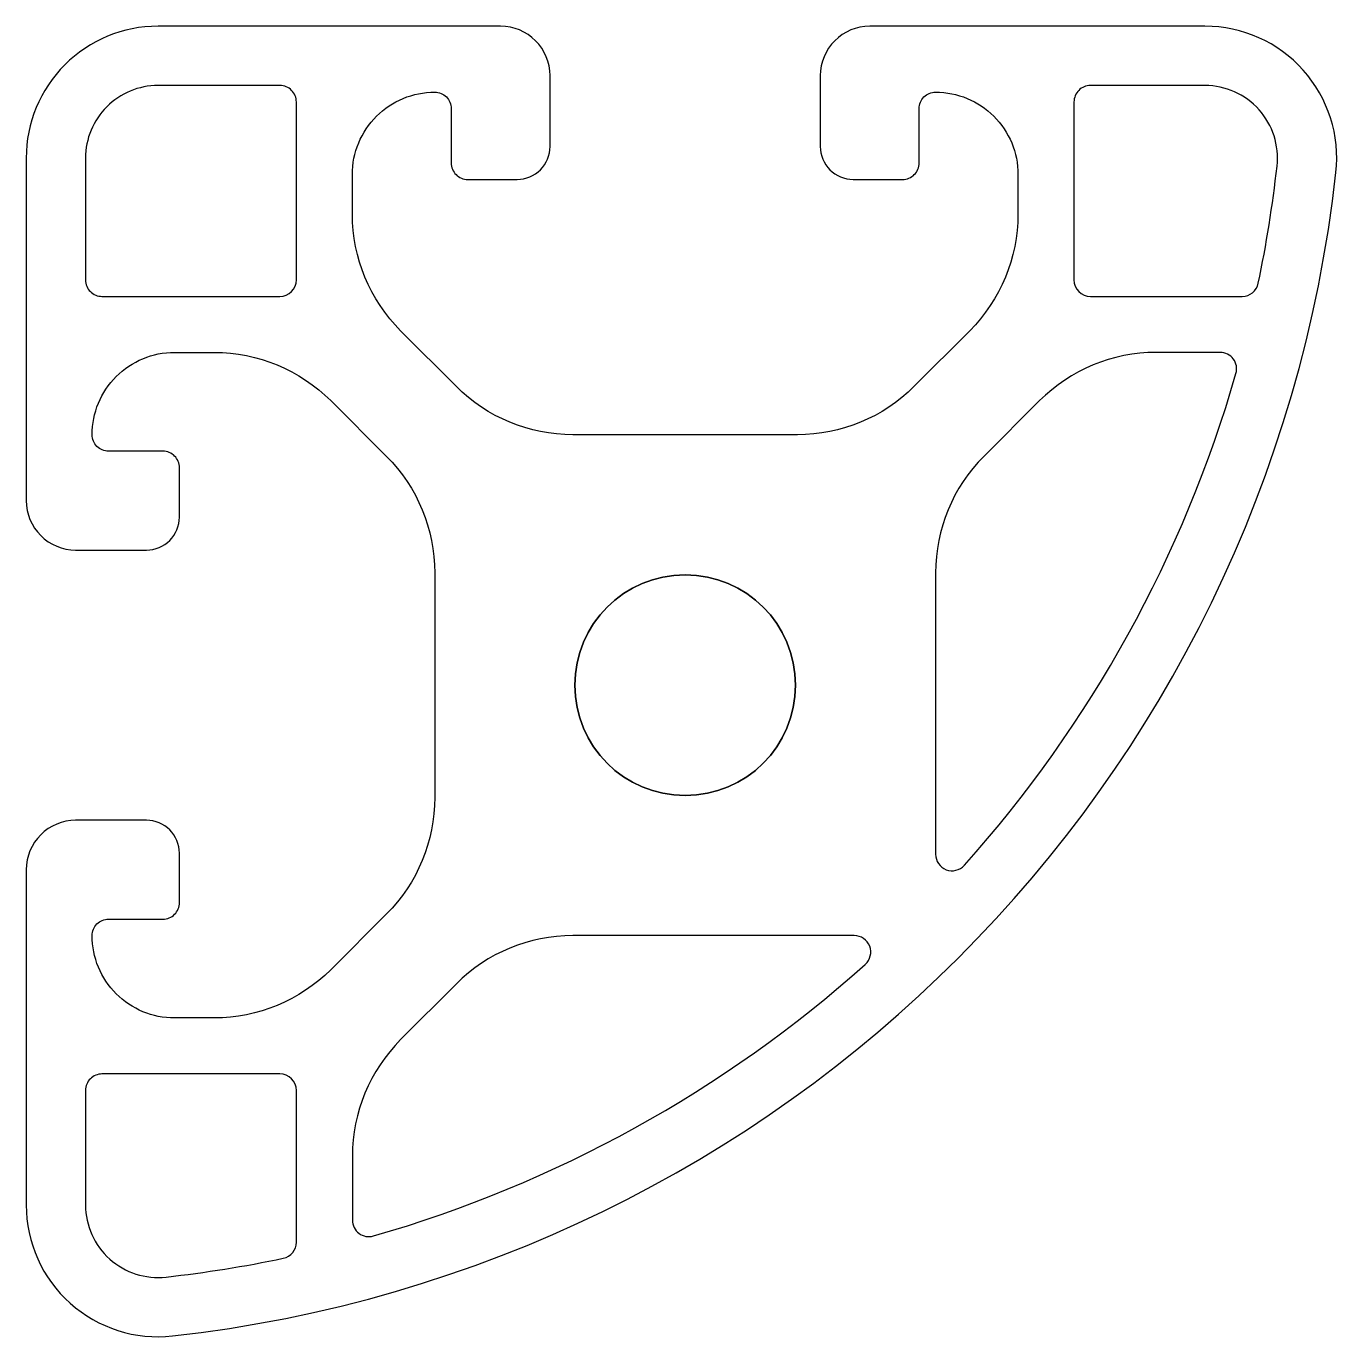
# Model space of a CAD drawing. Header units: millimetres. Extents: x -20 to 19.8, y -19.8 to 20.
import ezdxf

# ---------------------------------------------------------------- set-up
doc = ezdxf.new("R2010")
doc.units = ezdxf.units.MM
doc.layers.get('0').update_dxf_attribs({"linetype": 'CONTINUOUS'})

msp = doc.modelspace()

# ---------------------------------------------------------------- linework, layer by layer
for points in [[(19.752, 15.556, 0.447214), (15.777, 20), (5.6, 20, 0.414214), (4.1, 18.5), (4.1, 16.35, 0.414214), (5.1, 15.35), (6.6, 15.35, 0.414214), (7.1, 15.85), (7.1, 17.5, -0.414214), (7.6, 18, -0.414214), (10.1, 15.5), (10.1, 14.292, -0.198912), (8.636, 10.757), (6.943, 9.064, -0.198912), (3.408, 7.6), (-3.408, 7.6, -0.198912), (-6.943, 9.064), (-8.636, 10.757, -0.198912), (-10.1, 14.292), (-10.1, 15.5, -0.414214), (-7.6, 18, -0.414214), (-7.1, 17.5), (-7.1, 15.85, 0.414214), (-6.6, 15.35), (-5.1, 15.35, 0.414214), (-4.1, 16.35), (-4.1, 18.5, 0.414214), (-5.6, 20), (-16, 20, 0.414214), (-20, 16), (-20, 5.6, 0.414214), (-18.5, 4.1), (-16.35, 4.1, 0.414214), (-15.35, 5.1), (-15.35, 6.6, 0.414214), (-15.85, 7.1), (-17.5, 7.1, -0.414214), (-18, 7.6, -0.414214), (-15.5, 10.1), (-14.292, 10.1, -0.198912), (-10.757, 8.636), (-9.064, 6.943, -0.198912), (-7.6, 3.408), (-7.6, -3.408, -0.198912), (-9.064, -6.943), (-10.757, -8.636, -0.198912), (-14.292, -10.1), (-15.5, -10.1, -0.414214), (-18, -7.6, -0.414214), (-17.5, -7.1), (-15.85, -7.1, 0.414214), (-15.35, -6.6), (-15.35, -5.1, 0.414214), (-16.35, -4.1), (-18.5, -4.1, 0.414214), (-20, -5.6), (-20, -15.777, 0.447214), (-15.556, -19.752, 0.350397)], [(19.752, 15.556, 0.447214), (15.777, 20), (5.6, 20, 0.414214), (4.1, 18.5), (4.1, 16.35, 0.414214), (5.1, 15.35), (6.6, 15.35, 0.414214), (7.1, 15.85), (7.1, 17.5, -0.414214), (7.6, 18, -0.414214), (10.1, 15.5), (10.1, 14.292, -0.198912), (8.636, 10.757), (6.943, 9.064, -0.198912), (3.408, 7.6), (-3.408, 7.6, -0.198912), (-6.943, 9.064), (-8.636, 10.757, -0.198912), (-10.1, 14.292), (-10.1, 15.5, -0.414214), (-7.6, 18, -0.414214), (-7.1, 17.5), (-7.1, 15.85, 0.414214), (-6.6, 15.35), (-5.1, 15.35, 0.414214), (-4.1, 16.35), (-4.1, 18.5, 0.414214), (-5.6, 20), (-16, 20, 0.414214), (-20, 16), (-20, 5.6, 0.414214), (-18.5, 4.1), (-16.35, 4.1, 0.414214), (-15.35, 5.1), (-15.35, 6.6, 0.414214), (-15.85, 7.1), (-17.5, 7.1, -0.414214), (-18, 7.6, -0.414214), (-15.5, 10.1), (-14.292, 10.1, -0.198912), (-10.757, 8.636), (-9.064, 6.943, -0.198912), (-7.6, 3.408), (-7.6, -3.408, -0.198912), (-9.064, -6.943), (-10.757, -8.636, -0.198912), (-14.292, -10.1), (-15.5, -10.1, -0.414214), (-18, -7.6, -0.414214), (-17.5, -7.1), (-15.85, -7.1, 0.414214), (-15.35, -6.6), (-15.35, -5.1, 0.414214), (-16.35, -4.1), (-18.5, -4.1, 0.414214), (-20, -5.6), (-20, -15.777, 0.447214), (-15.556, -19.752, 0.350397)], [(-18.2, 12.3, 0.414214), (-17.7, 11.8), (-12.3, 11.8, 0.414213), (-11.8, 12.3), (-11.8, 17.7, 0.414214), (-12.3, 18.2), (-16, 18.2, 0.414214), (-18.2, 16)], [(-18.2, 12.3, 0.414214), (-17.7, 11.8), (-12.3, 11.8, 0.414213), (-11.8, 12.3), (-11.8, 17.7, 0.414214), (-12.3, 18.2), (-16, 18.2, 0.414214), (-18.2, 16)], [(17.963, 15.756, 0.447214), (15.777, 18.2), (12.3, 18.2, 0.414214), (11.8, 17.7), (11.8, 12.3, 0.414213), (12.3, 11.8), (16.905, 11.8, 0.355173), (17.395, 12.198, 0.023592)], [(17.963, 15.756, 0.447214), (15.777, 18.2), (12.3, 18.2, 0.414214), (11.8, 17.7), (11.8, 12.3, 0.414213), (12.3, 11.8), (16.905, 11.8, 0.355173), (17.395, 12.198, 0.023592)], [(16.718, 9.462, 0.498655), (16.237, 10.1), (14.292, 10.1, 0.198912), (10.757, 8.636), (9.064, 6.943, 0.198912), (7.6, 3.408), (7.6, -5.133, 0.688501), (8.473, -5.467, 0.113037)], [(16.718, 9.462, 0.498655), (16.237, 10.1), (14.292, 10.1, 0.198912), (10.757, 8.636), (9.064, 6.943, 0.198912), (7.6, 3.408), (7.6, -5.133, 0.688501), (8.473, -5.467, 0.113037)], [(-9.462, -16.718, 0.113037), (5.467, -8.473, 0.688501), (5.133, -7.6), (-3.408, -7.6, 0.198912), (-6.943, -9.064), (-8.636, -10.757, 0.198912), (-10.1, -14.292), (-10.1, -16.237, 0.498655)], [(-9.462, -16.718, 0.113037), (5.467, -8.473, 0.688501), (5.133, -7.6), (-3.408, -7.6, 0.198912), (-6.943, -9.064), (-8.636, -10.757, 0.198912), (-10.1, -14.292), (-10.1, -16.237, 0.498655)], [(-15.756, -17.963, 0.023592), (-12.198, -17.395, 0.355173), (-11.8, -16.905), (-11.8, -12.3, 0.414213), (-12.3, -11.8), (-17.7, -11.8, 0.414214), (-18.2, -12.3), (-18.2, -15.777, 0.447214)], [(-15.756, -17.963, 0.023592), (-12.198, -17.395, 0.355173), (-11.8, -16.905), (-11.8, -12.3, 0.414213), (-12.3, -11.8), (-17.7, -11.8, 0.414214), (-18.2, -12.3), (-18.2, -15.777, 0.447214)]]:
    msp.add_lwpolyline(points, format="xyb", close=True)
at = {"extrusion": (0, 0, -1)}
msp.add_circle((0, 0), 3.35, dxfattribs=at)
msp.add_circle((0, 0), 3.35)

doc.saveas('drawing.dxf')
